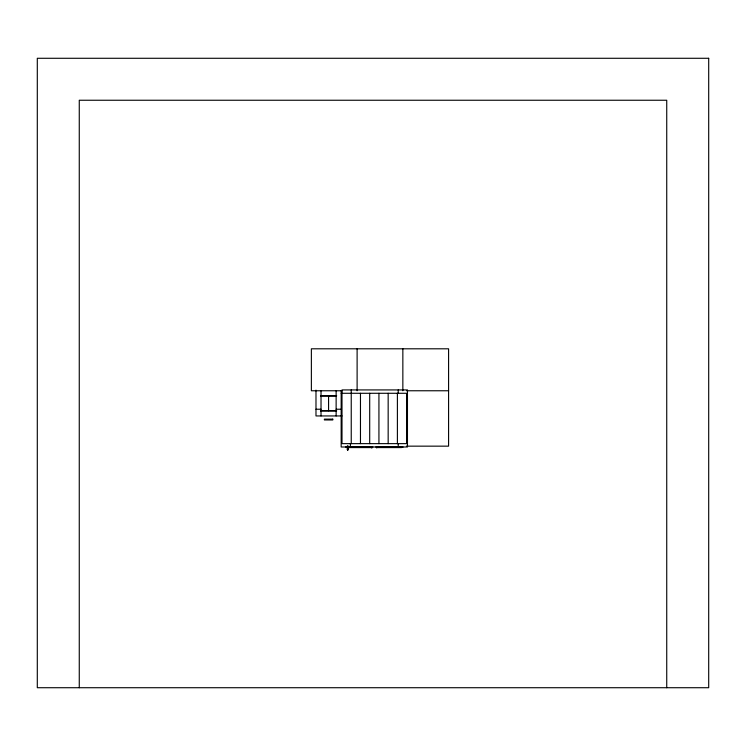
<?xml version="1.0" encoding="UTF-8"?>
<svg xmlns="http://www.w3.org/2000/svg" width="746" height="746" viewBox="0 0 746 746"><rect width="100%" height="100%" fill="white"/><g stroke="black" fill="none" stroke-linecap="round" stroke-linejoin="round"><path stroke-width="1.12" d="M347.711 449.512L347.711 450.351L347.711 446.033M342.246 390.764L311.371 390.764L311.371 348.802L448.588 348.802L448.588 446.155L406.421 446.155M406.626 390.764L448.588 390.764M341.164 393.282L406.626 393.282L406.626 443.637L342.004 443.637L342.004 389.925L407.465 389.925L407.465 446.994L341.164 446.994L341.164 416.781M320.463 395.8L336.688 395.8M321.022 395.967L336.129 395.967M315.987 409.228L321.022 409.228M336.129 409.228L341.164 409.228M321.022 410.738L336.129 410.738M320.463 410.906L336.688 410.906M342.004 415.942L315.987 415.942L315.987 390.13M347.095 447.162L371.433 447.162M377.252 447.162L401.59 447.162M347.31 449.512L348.112 449.512L348.13 446.033M666.737 687.719L666.737 100.244L79.263 100.244L79.263 687.719M403.064 446.994L375.788 446.994M402.849 348.802L402.849 390.764M401.59 446.994L401.59 447.581L377.252 447.581C375.546 448.644 377.075 446.602 377.252 446.994M398.233 389.925L398.233 393.384M398.233 443.525L398.233 446.994M397.394 393.282L397.394 443.637M388.162 393.282L388.162 443.637M378.931 393.282L378.931 443.637M372.897 446.994L345.622 446.994M371.433 446.994C371.611 449.717 373.14 446.005 371.433 447.581L347.095 447.581L347.095 446.994M369.699 393.282L369.699 443.637M360.467 393.282L360.467 443.637M357.11 348.802L357.11 390.764M351.235 389.925L351.235 443.637M350.396 443.525L350.396 446.994M347.291 446.024L347.291 449.512M341.164 390.764L341.164 415.942M336.129 390.764L336.129 415.942M328.576 395.967L328.576 410.738M321.022 390.764L321.022 415.942M708.7 58.281L37.3 58.281L37.3 687.719L708.7 687.719L708.7 58.281M332.772 419.131L324.379 419.131L324.379 419.951L332.772 419.97L332.772 419.14"/></g></svg>
